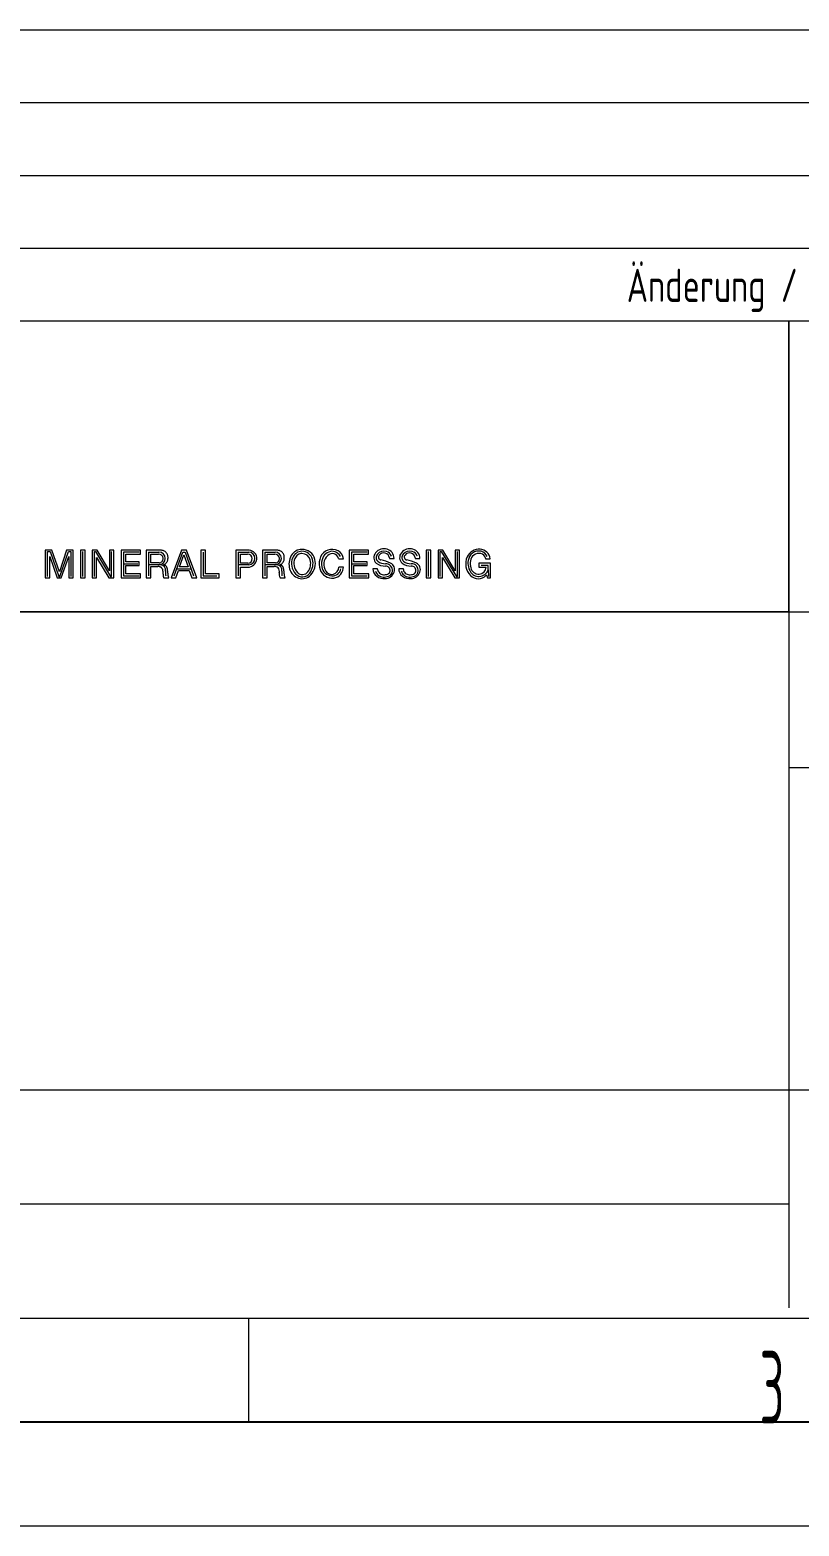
# Model space of a CAD drawing. Header units: millimetres. Extents: x 0 to 841, y 0 to 594.
# Drawn here: x 692.5 to 729.5, y 0 to 72 of the extents above; entities that cross this region are included whole.
import ezdxf

# ---------------------------------------------------------------- set-up
doc = ezdxf.new("R2010")
doc.units = ezdxf.units.MM
doc.layers.add('1', color=7, linetype='Continuous', true_color=0xffffff)
doc.layers.add('101', color=7, linetype='Continuous', true_color=0xffffff)
doc.styles.add('iso-1', font='isocp.shx')

msp = doc.modelspace()

# ---------------------------------------------------------------- linework, layer by layer
at = {"layer": '1', "color": 4, "linetype": 'Continuous', "lineweight": 18}
for p, q in [((656, 72), (831, 72)), ((656, 58), (831, 58)), ((656, 58), (729, 58)), ((729, 58), (729, 10.5)), ((729, 44), (729, 58)), ((656, 44), (831, 44)), ((729, 44), (656, 44)), ((729, 36.5), (804, 36.5)), ((656, 21), (831, 21)), ((656, 10), (831, 10)), ((841, 0), (0, 0))]:
    msp.add_line(p, q, dxfattribs=at)
at = {"layer": '1', "color": 1, "linetype": 'Continuous', "lineweight": 13}
for p, q in [((656, 68.5), (831, 68.5)), ((656, 65), (831, 65)), ((656, 61.5), (831, 61.5)), ((656, 15.5), (729, 15.5)), ((25, 10), (831, 10)), ((703, 10), (703, 5))]:
    msp.add_line(p, q, dxfattribs=at)
at = {"layer": '1', "color": 6, "linetype": 'Continuous', "lineweight": 18}
for p, q in [((693.2148624, 46.968828), (693.2148624, 45.625881)), ((693.5394074, 46.968828), (693.2148624, 46.968828)), ((693.3267744, 46.903828), (693.4569974, 46.903828)), ((693.3267744, 45.690881), (693.3267744, 46.903828)), ((693.4569974, 46.903828), (693.8744034, 45.690881)), ((693.8975264, 45.916853), (693.5394074, 46.968828)), ((694.2444544, 46.968828), (693.8975264, 45.916853)), ((693.9161464, 45.690881), (694.3271004, 46.903828)), ((694.5578084, 46.968828), (694.2444544, 46.968828)), ((694.3271004, 46.903828), (694.4514924, 46.903828)), ((694.4514924, 46.903828), (694.4514924, 45.690881)), ((694.5578084, 45.625881), (694.5578084, 46.968828)), ((695.1285614, 46.968828), (694.9047374, 46.968828)), ((694.9047374, 46.968828), (694.9047374, 45.625881)), ((695.0166494, 45.690881), (695.0166494, 46.903828)), ((695.1285614, 45.625881), (695.1285614, 46.968828)), ((695.4754894, 46.968828), (695.4754894, 45.625881)), ((695.7105044, 46.968828), (695.4754894, 46.968828)), ((695.5818064, 46.903828), (695.6305124, 46.903828)), ((695.5818064, 45.690881), (695.5818064, 46.903828)), ((695.6305124, 46.903828), (696.3569324, 45.690881)), ((696.3036394, 45.972809), (695.7105044, 46.968828)), ((696.3036394, 46.968828), (696.3036394, 45.972809)), ((696.5162724, 46.968828), (696.3036394, 46.968828)), ((696.4099564, 45.690881), (696.4099564, 46.903828)), ((696.5162724, 45.625881), (696.5162724, 46.968828)), ((696.8632014, 46.968828), (696.8632014, 45.625881)), ((697.7920724, 46.968828), (696.8632014, 46.968828)), ((696.9751134, 46.868107), (696.9751134, 45.726602)), ((697.7270724, 46.868107), (696.9751134, 46.868107)), ((697.7920724, 46.767386), (697.7920724, 46.968828)), ((698.0718524, 46.968828), (698.0718524, 45.625881)), ((698.6873694, 46.968828), (698.0718524, 46.968828)), ((698.1837644, 46.868107), (698.1837644, 45.726602)), ((698.1837644, 46.868107), (698.6860004, 46.868107)), ((698.7402824, 46.967328), (698.6873694, 46.968828)), ((699.7729194, 46.968828), (699.2693134, 45.625881)), ((699.4236854, 45.726602), (699.8335534, 46.868107)), ((700.0079344, 46.968828), (699.7729194, 46.968828)), ((699.8335534, 46.868107), (699.9411894, 46.868107)), ((699.9411894, 46.868107), (700.3566184, 45.726602)), ((700.5115394, 45.625881), (700.0079344, 46.968828)), ((700.7017904, 46.968828), (700.7017904, 45.625881)), ((700.9256144, 46.968828), (700.7017904, 46.968828)), ((700.8137024, 46.868107), (700.8137024, 45.726602)), ((700.9256144, 45.827323), (700.9256144, 46.968828)), ((702.3916644, 46.968828), (702.3916644, 45.625881)), ((702.9624174, 46.968828), (702.3916644, 46.968828)), ((702.5035764, 46.868107), (703.0058124, 46.868107)), ((702.5035764, 46.868107), (702.5035764, 45.726602)), ((703.0282444, 46.966053), (702.9624174, 46.968828)), ((703.6674634, 46.968828), (703.6674634, 45.625881)), ((704.2829814, 46.968828), (703.6674634, 46.968828)), ((703.7793764, 46.868107), (704.2816114, 46.868107)), ((703.7793764, 46.868107), (703.7793764, 45.726602)), ((704.3358934, 46.967328), (704.2829814, 46.968828)), ((707.8417894, 46.968828), (707.8417894, 45.625881)), ((708.7706604, 46.968828), (707.8417894, 46.968828)), ((707.9537024, 46.868107), (707.9537024, 45.726602)), ((708.7056604, 46.868107), (707.9537024, 46.868107)), ((708.7706604, 46.767386), (708.7706604, 46.968828)), ((711.5460844, 46.968828), (711.5460844, 45.625881)), ((711.7699094, 46.968828), (711.5460844, 46.968828)), ((711.6579964, 45.690881), (711.6579964, 46.903828)), ((711.7699094, 45.625881), (711.7699094, 46.968828)), ((712.1168364, 46.968828), (712.1168364, 45.625881)), ((712.3518514, 46.968828), (712.1168364, 46.968828)), ((712.2231534, 46.903828), (712.2718594, 46.903828)), ((712.2231534, 45.690881), (712.2231534, 46.903828)), ((712.2718594, 46.903828), (712.9982804, 45.690881)), ((712.9449864, 45.972809), (712.3518514, 46.968828)), ((712.9449864, 46.968828), (712.9449864, 45.972809)), ((713.1576204, 46.968828), (712.9449864, 46.968828)), ((713.0513034, 45.690881), (713.0513034, 46.903828)), ((713.1576204, 45.625881), (713.1576204, 46.968828)), ((693.4386864, 46.655474), (693.7968054, 45.625881)), ((693.4386864, 45.625881), (693.4386864, 46.655474)), ((693.9870564, 45.625881), (694.3451754, 46.655474)), ((694.3451754, 46.655474), (694.3451754, 45.625881)), ((695.6881234, 46.610709), (696.2812574, 45.625881)), ((695.6881234, 45.625881), (695.6881234, 46.610709)), ((696.9751134, 46.314142), (697.6711164, 46.314142)), ((697.0870254, 46.767386), (697.7920724, 46.767386)), ((697.0870254, 46.409267), (697.0870254, 46.767386)), ((697.7361164, 46.409267), (697.0870254, 46.409267)), ((697.0870254, 46.219017), (697.7361164, 46.219017)), ((697.0870254, 45.827323), (697.0870254, 46.219017)), ((697.7361164, 46.219017), (697.7361164, 46.409267)), ((698.7846554, 46.263781), (698.1837644, 46.263781)), ((698.2956774, 46.353311), (698.2956774, 46.778577)), ((698.2956774, 46.778577), (698.6649884, 46.778577)), ((698.6761794, 46.353311), (698.2956774, 46.353311)), ((698.2956774, 46.174252), (698.6314134, 46.174252)), ((698.2956774, 45.625881), (698.2956774, 46.174252)), ((698.7007664, 46.35424), (698.6761794, 46.353311)), ((698.9245004, 46.261095), (698.9111944, 46.263782)), ((699.6833894, 46.163061), (699.8848314, 46.733812)), ((700.0862724, 46.163061), (699.6833894, 46.163061)), ((699.8848314, 46.733812), (700.0862724, 46.163061)), ((703.0058124, 46.263781), (702.5035764, 46.263781)), ((702.6154894, 46.778577), (702.9512254, 46.778577)), ((702.6154894, 46.330928), (702.6154894, 46.778577)), ((702.9512254, 46.330928), (702.6154894, 46.330928)), ((702.6154894, 46.140678), (702.9624174, 46.140678)), ((702.6154894, 45.625881), (702.6154894, 46.140678)), ((702.9703964, 46.331634), (702.9512254, 46.330928)), ((704.3802664, 46.263781), (703.7793764, 46.263781)), ((703.8912884, 46.353311), (703.8912884, 46.778577)), ((703.8912884, 46.778577), (704.2605994, 46.778577)), ((704.2717904, 46.353311), (703.8912884, 46.353311)), ((703.8912884, 46.174252), (704.2270254, 46.174252)), ((703.8912884, 45.625881), (703.8912884, 46.174252)), ((704.2963774, 46.35424), (704.2717904, 46.353311)), ((704.5201124, 46.261095), (704.5068054, 46.263782)), ((707.3311804, 46.570488), (707.3381854, 46.543562)), ((707.3381854, 46.543562), (707.5620094, 46.543562)), ((707.5620094, 46.140678), (707.3493764, 46.140678)), ((707.5575104, 46.081107), (707.5620094, 46.140678)), ((707.9537024, 46.314142), (708.6497054, 46.314142)), ((708.0656144, 46.767386), (708.7706604, 46.767386)), ((708.0656144, 46.409267), (708.0656144, 46.767386)), ((708.7147054, 46.409267), (708.0656144, 46.409267)), ((708.0656144, 46.219017), (708.7147054, 46.219017)), ((708.0656144, 45.827323), (708.0656144, 46.219017)), ((708.7147054, 46.219017), (708.7147054, 46.409267)), ((709.7747044, 46.598153), (709.7778714, 46.565944)), ((709.7778714, 46.565944), (710.0016964, 46.565944)), ((709.8708914, 46.677944), (709.8720734, 46.677944)), ((711.0169304, 46.598153), (711.0200974, 46.565944)), ((711.0200974, 46.565944), (711.2439224, 46.565944)), ((711.1131174, 46.677944), (711.1142994, 46.677944)), ((712.3294704, 45.625881), (712.3294704, 46.610709)), ((712.3294704, 46.610709), (712.9226044, 45.625881)), ((714.0864924, 46.330928), (714.0864924, 46.151869)), ((714.6348624, 46.330928), (714.0864924, 46.330928)), ((714.0864924, 46.151869), (714.4334204, 46.151869)), ((714.5228624, 46.218928), (714.1984924, 46.218928)), ((714.3942954, 46.574181), (714.3998464, 46.543562)), ((714.3998464, 46.543562), (714.6236714, 46.543562)), ((714.5228624, 46.022527), (714.5228624, 46.218928)), ((714.6348624, 45.625881), (714.6348624, 46.330928)), ((693.2148624, 45.625881), (693.4386864, 45.625881)), ((693.7968054, 45.625881), (693.9870564, 45.625881)), ((693.8744034, 45.690881), (693.9161464, 45.690881)), ((694.3451754, 45.625881), (694.5578084, 45.625881)), ((694.9047374, 45.625881), (695.1285614, 45.625881)), ((695.4754894, 45.625881), (695.6881234, 45.625881)), ((696.2812574, 45.625881), (696.5162724, 45.625881)), ((696.3569324, 45.690881), (696.4099564, 45.690881)), ((696.8632014, 45.625881), (697.8032634, 45.625881)), ((696.9751134, 45.726602), (697.7270724, 45.726602)), ((697.8032634, 45.827323), (697.0870254, 45.827323)), ((697.8032634, 45.625881), (697.8032634, 45.827323)), ((698.0718524, 45.625881), (698.2956774, 45.625881)), ((698.9165214, 45.636681), (698.9223854, 45.625881)), ((698.9223854, 45.625881), (699.1685924, 45.625881)), ((699.2693134, 45.625881), (699.5043304, 45.625881)), ((699.5043304, 45.625881), (699.6274324, 45.984001)), ((699.5482534, 46.073531), (700.2303604, 46.073531)), ((699.6274324, 45.984001), (700.1422294, 45.984001)), ((700.1422294, 45.984001), (700.2653324, 45.625881)), ((700.2653324, 45.625881), (700.5115394, 45.625881)), ((700.7017904, 45.625881), (701.5858964, 45.625881)), ((700.8137024, 45.726602), (701.4738964, 45.726602)), ((701.5858964, 45.827323), (700.9256144, 45.827323)), ((701.5858964, 45.625881), (701.5858964, 45.827323)), ((702.3916644, 45.625881), (702.6154894, 45.625881)), ((703.6674634, 45.625881), (703.8912884, 45.625881)), ((704.5121324, 45.636681), (704.5179974, 45.625881)), ((704.5179974, 45.625881), (704.7642034, 45.625881)), ((707.8417894, 45.625881), (708.7818524, 45.625881)), ((707.9537024, 45.726602), (708.7056604, 45.726602)), ((708.7818524, 45.827323), (708.0656144, 45.827323)), ((708.7818524, 45.625881), (708.7818524, 45.827323)), ((709.2071194, 46.073531), (708.9832944, 46.073531)), ((709.2088434, 46.03529), (709.2071194, 46.073531)), ((710.4493454, 46.073531), (710.2255204, 46.073531)), ((710.4510684, 46.03529), (710.4493454, 46.073531)), ((711.5460844, 45.625881), (711.7699094, 45.625881)), ((712.1168364, 45.625881), (712.3294704, 45.625881)), ((712.9226044, 45.625881), (713.1576204, 45.625881)), ((712.9982804, 45.690881), (713.0513034, 45.690881)), ((714.4328934, 45.756517), (714.4558024, 45.782559)), ((714.4558024, 45.782559), (714.4893774, 45.625881)), ((714.4893774, 45.625881), (714.6348624, 45.625881)), ((714.5228624, 46.022527), (714.5504774, 45.696614))]:
    msp.add_line(p, q, dxfattribs=at)
at = {"layer": '1', "color": 4, "linetype": 'Continuous', "lineweight": 25}
msp.add_line((836, 5), (20, 5), dxfattribs=at)
at = {"layer": '1', "color": 6, "linetype": 'Continuous', "lineweight": 18}
for centre, radius, start, end in [((698.6860004, 46.565944), 0.302163, 270, 90), ((698.6999254, 46.265163), 0.703326, 82.534678, 86.710275), ((698.7147154, 46.378037), 0.589488, 77.553632, 82.534639), ((698.7272884, 46.435), 0.531154, 72.022888, 77.55366), ((698.7682134, 46.561127), 0.398553, 64.656433, 72.022831), ((698.7863404, 46.599398), 0.356206, 56.408689, 64.65637), ((698.8110774, 46.636642), 0.311495, 46.98213, 56.408713), ((698.8261854, 46.652834), 0.28935, 36.830943, 46.982128), ((698.8238054, 46.651051), 0.292324, 26.782326, 36.830891), ((703.0058124, 46.565944), 0.302163, 270, 90), ((702.9951844, 46.568127), 0.399296, 355.361113, 85.250993), ((704.2816114, 46.565944), 0.302163, 270, 90), ((704.2955364, 46.265163), 0.703327, 82.534681, 86.710269), ((704.3103274, 46.378037), 0.589488, 77.553625, 82.534631), ((704.3228994, 46.435), 0.531154, 72.02285, 77.553651), ((704.3638254, 46.561127), 0.398554, 64.656306, 72.022821), ((704.3819524, 46.599398), 0.356206, 56.408719, 64.656359), ((704.4066884, 46.636642), 0.311495, 46.98224, 56.408701), ((704.4217964, 46.652834), 0.28935, 36.830934, 46.982247), ((704.4194164, 46.651051), 0.292324, 26.782319, 36.830882), ((705.5679364, 46.409934), 0.59247, 90.022596, 150.566604), ((705.5892004, 46.415499), 0.504344, 125.221075, 157.611363), ((705.5675334, 46.446189), 0.466777, 89.703493, 125.221075), ((705.5675354, 46.446189), 0.354779, 89.606455, 125.220162), ((705.5709444, 46.365197), 0.637217, 14.224677, 90.291435), ((705.5728944, 46.392927), 0.520041, 14.23101, 90.324467), ((705.5728944, 46.392928), 0.408043, 14.231293, 90.410317), ((707.0090414, 46.414851), 0.587892, 109.655152, 157.36512), ((707.0090414, 46.414852), 0.475892, 117.545944, 157.365127), ((707.0271284, 46.479552), 0.429358, 39.622044, 123.690569), ((707.0191194, 46.386635), 0.617854, 62.62372, 109.655096), ((707.0817944, 46.50767), 0.481555, 4.274441, 62.623689), ((709.4010694, 46.597843), 0.375972, 140.530404, 182.894662), ((709.5221284, 46.498157), 0.532792, 74.08781, 140.530392), ((709.5221294, 46.498158), 0.420792, 74.088715, 140.531203), ((709.5036244, 46.542933), 0.287642, 75.38876, 139.333648), ((709.5083454, 46.561043), 0.268927, 7.931633, 75.388839), ((709.5422284, 46.568665), 0.347475, 18.330242, 74.088715), ((709.5422294, 46.568665), 0.459475, 359.660699, 74.087797), ((710.6432954, 46.597843), 0.375972, 140.530404, 182.894662), ((710.7643544, 46.498157), 0.532792, 74.08781, 140.530392), ((710.7643554, 46.498158), 0.420792, 74.088715, 140.531203), ((710.7458504, 46.542933), 0.287642, 75.38876, 139.333648), ((710.7505714, 46.561043), 0.268927, 7.931633, 75.388839), ((710.7844544, 46.568665), 0.347475, 18.330242, 74.088715), ((710.7844554, 46.568665), 0.459475, 359.660699, 74.087797), ((714.0951944, 46.380611), 0.631512, 85.921193, 155.440615), ((714.1046334, 46.388685), 0.543085, 127.494326, 171.567656), ((714.0783144, 46.422992), 0.499845, 76.220444, 127.494326), ((714.0783134, 46.422992), 0.387845, 76.220032, 127.496708), ((714.1028594, 46.488093), 0.523758, 6.079341, 85.921116), ((714.0982324, 46.504212), 0.416219, 21.323435, 76.220444), ((698.6357304, 45.703132), 0.47114, 85.210114, 90.524896), ((698.6667644, 46.555665), 0.22292, 4.90047, 90.456712), ((698.6456824, 45.821905), 0.351951, 78.099445, 85.21012), ((698.6860004, 46.557314), 0.203614, 274.158165, 4.900396), ((698.6657744, 45.917244), 0.254517, 71.210677, 78.099404), ((698.6822114, 45.965556), 0.203486, 62.600656, 71.210808), ((698.6974374, 45.994931), 0.170399, 52.310496, 62.600628), ((698.7353274, 45.997456), 0.270854, 352.068829, 79.506839), ((698.7037274, 46.003073), 0.160111, 41.362619, 52.310336), ((698.6918064, 45.992577), 0.175994, 31.40664, 41.36264), ((698.6559874, 45.970708), 0.217961, 23.359963, 31.406489), ((698.8212274, 46.531664), 0.282587, 288.564292, 298.953015), ((698.8759154, 46.071168), 0.196041, 64.418997, 75.650637), ((698.8059504, 46.55928), 0.314147, 298.952893, 308.302861), ((698.8661254, 46.050718), 0.218714, 54.345582, 64.419135), ((698.8692544, 46.05508), 0.213346, 46.453248, 54.345503), ((698.8138124, 46.549325), 0.301462, 308.302925, 318.043744), ((698.8437924, 46.028292), 0.250303, 39.723329, 46.453235), ((698.8619294, 46.043364), 0.226722, 32.295927, 39.723413), ((698.8087524, 46.553874), 0.308266, 318.04373, 327.570575), ((698.8263284, 46.02086), 0.26884, 26.029788, 32.295887), ((698.8191694, 46.017364), 0.276806, 19.945683, 26.029786), ((698.8049184, 46.55631), 0.312808, 327.570525, 336.956617), ((698.7558354, 45.99438), 0.344182, 15.050991, 19.945628), ((698.7936404, 46.635825), 0.326113, 17.778827, 26.7823), ((698.7664854, 45.997244), 0.333153, 9.996047, 15.050968), ((698.7574904, 46.576485), 0.364349, 336.956592, 345.019576), ((698.7361264, 46.617383), 0.386512, 10.177846, 17.778807), ((698.7266504, 46.584737), 0.396273, 345.01957, 352.428526), ((698.6756524, 46.606526), 0.447953, 3.623645, 10.177876), ((698.6273784, 46.597932), 0.496419, 352.428561, 358.345746), ((698.5673324, 46.599666), 0.556489, 358.34575, 3.623632), ((702.9528574, 46.553731), 0.224852, 2.463748, 90.415858), ((702.9646494, 46.570604), 0.429932, 269.702554, 355.361161), ((702.9549854, 46.553823), 0.222723, 273.96656, 2.463728), ((704.2308814, 45.753275), 0.420995, 76.056312, 90.524839), ((704.2623754, 46.555665), 0.22292, 4.900469, 90.456692), ((704.2816114, 46.557314), 0.203614, 274.158187, 4.900394), ((704.2911024, 45.995822), 0.171084, 41.362815, 76.056457), ((704.3309394, 45.997456), 0.270854, 352.068829, 79.506839), ((704.2220694, 45.93504), 0.263062, 348.407303, 41.362787), ((704.4168384, 46.531664), 0.282587, 288.564307, 298.953029), ((704.4715264, 46.071168), 0.196041, 64.41909, 75.650615), ((704.4015614, 46.55928), 0.314146, 298.952985, 308.302872), ((704.4617364, 46.050718), 0.218714, 54.345565, 64.419117), ((704.4648654, 46.05508), 0.213346, 46.453233, 54.345683), ((704.4094234, 46.549325), 0.301462, 308.302937, 318.043753), ((704.4394034, 46.028292), 0.250304, 39.723476, 46.453222), ((704.4575414, 46.043364), 0.226722, 32.295916, 39.723401), ((704.4043634, 46.553874), 0.308266, 318.043739, 327.570582), ((704.4219394, 46.02086), 0.26884, 26.029865, 32.295879), ((704.4147804, 46.017364), 0.276807, 19.945502, 26.029861), ((704.4005304, 46.55631), 0.312808, 327.570533, 336.956622), ((704.3514474, 45.99438), 0.344182, 15.050987, 19.945624), ((704.3892524, 46.635825), 0.326113, 17.778823, 26.782294), ((704.3620974, 45.997244), 0.333153, 9.996045, 15.050965), ((704.3531014, 46.576485), 0.364349, 336.956597, 345.019579), ((704.3317374, 46.617383), 0.386512, 10.177844, 17.778803), ((704.3222624, 46.584737), 0.396273, 345.019573, 352.428527), ((704.2712634, 46.606526), 0.447953, 3.623645, 10.177874), ((704.2229894, 46.597932), 0.496418, 352.428548, 358.345746), ((704.1629444, 46.599666), 0.556489, 358.345753, 3.623631), ((705.7815784, 46.28939), 0.837773, 150.566579, 195.604998), ((705.8102464, 46.324441), 0.743412, 157.611363, 222.727993), ((705.8102464, 46.324441), 0.631414, 157.611323, 222.727734), ((705.5892004, 46.4155), 0.392346, 125.220168, 157.611363), ((705.3101814, 46.326299), 0.679073, 323.792839, 14.231262), ((705.3101814, 46.326299), 0.791071, 323.792796, 14.23101), ((705.4090044, 46.324145), 0.80428, 316.557223, 14.224656), ((707.2883454, 46.298389), 0.890504, 157.365114, 189.91342), ((707.0412854, 46.255211), 0.639701, 189.913436, 266.115359), ((707.2883454, 46.29839), 0.778504, 157.365127, 189.913531), ((707.0412864, 46.255211), 0.527701, 189.913531, 266.115107), ((707.2157414, 46.272512), 0.59743, 132.33349, 212.72253), ((707.0271284, 46.479552), 0.317358, 16.65011, 132.333462), ((707.0336854, 46.143274), 0.527506, 266.115381, 353.232079), ((706.9681414, 46.180988), 0.383361, 287.839104, 353.964159), ((707.0817944, 46.50767), 0.369555, 23.590063, 41.669431), ((709.3453454, 46.595025), 0.320177, 182.89473, 231.830122), ((709.4010694, 46.597842), 0.263972, 140.531203, 182.893469), ((709.3453454, 46.595025), 0.208177, 182.893469, 231.830139), ((709.5632864, 46.87228), 0.672836, 231.830149, 272.212117), ((709.5632864, 46.87228), 0.560836, 231.830139, 272.212083), ((709.3961814, 46.635239), 0.145994, 139.333621, 258.46198), ((708.9640774, 44.518557), 2.014342, 64.397313, 78.462043), ((709.5975194, 45.986044), 0.326061, 353.942292, 92.212083), ((709.5975194, 45.986044), 0.214061, 353.939414, 92.212256), ((709.6888274, 46.031044), 0.337179, 338.492162, 64.397282), ((709.5083454, 46.561043), 0.380927, 17.871682, 27.554038), ((709.6888264, 46.031044), 0.225179, 16.987802, 35.484452), ((710.5875714, 46.595025), 0.320177, 182.89473, 231.830122), ((710.6432954, 46.597842), 0.263972, 140.531203, 182.893469), ((710.5875704, 46.595025), 0.208177, 182.893469, 231.830139), ((710.8055124, 46.87228), 0.672836, 231.830149, 272.212117), ((710.8055124, 46.87228), 0.560836, 231.830139, 272.212083), ((710.6384074, 46.635239), 0.145994, 139.333621, 258.46198), ((710.2063034, 44.518557), 2.014342, 64.397313, 78.462043), ((710.8397454, 45.986044), 0.326061, 353.942292, 92.212083), ((710.8397454, 45.986044), 0.214061, 353.939414, 92.212256), ((710.9310534, 46.031044), 0.337179, 338.492162, 64.397282), ((710.7505714, 46.561043), 0.380927, 17.871682, 27.554038), ((710.9310524, 46.031044), 0.225179, 16.987802, 35.484452), ((714.2556284, 46.307296), 0.807904, 155.440603, 224.162523), ((714.3871174, 46.335516), 0.830386, 170.796833, 192.112815), ((714.2556284, 46.307296), 0.695904, 192.112815, 224.162419), ((714.5603784, 46.321121), 0.89181, 171.567212, 193.706807), ((714.1046344, 46.388686), 0.431085, 127.496718, 171.567224), ((714.0751674, 46.202779), 0.392375, 193.706869, 272.923321), ((714.0769834, 46.167217), 0.356767, 272.92332, 357.534405), ((714.0982324, 46.504212), 0.304219, 13.297259, 76.220039), ((698.6121994, 45.951795), 0.26566, 16.766107, 23.360144), ((698.4988724, 45.917653), 0.384017, 12.201807, 16.766014), ((698.4023464, 45.89678), 0.482774, 8.573501, 12.201719), ((698.2207244, 45.869398), 0.666448, 5.944787, 8.573528), ((698.0850614, 45.855272), 0.802845, 3.763086, 5.944756), ((697.6981514, 45.829823), 1.19059, 2.29187, 3.763132), ((697.8324044, 45.835197), 1.05623, 0.633753, 2.291873), ((694.0726274, 45.793607), 4.816237, 0.270082, 0.633748), ((704.3028814, 45.841832), 5.414131, 180.270087, 180.593602), ((699.5643994, 45.792739), 0.675394, 180.59362, 183.186564), ((699.4379954, 45.785701), 0.548795, 183.186542, 186.378795), ((699.2227684, 45.76164), 0.332226, 186.378784, 191.649595), ((699.1921994, 45.755338), 0.301015, 191.649603, 197.471752), ((699.0876534, 45.722431), 0.191412, 197.471858, 206.616274), ((699.6866424, 45.864923), 0.689648, 172.068829, 191.57016), ((698.6432174, 45.975517), 0.458321, 6.320497, 9.996028), ((698.7142634, 45.983386), 0.38684, 1.968777, 6.320545), ((698.0001364, 45.95884), 1.101388, 0.43951, 1.968682), ((701.8211364, 45.988151), 2.719723, 180.439506, 181.058571), ((700.3187194, 45.96039), 1.21705, 181.058541, 182.441917), ((700.5177374, 45.968877), 1.416249, 182.441915, 183.630731), ((700.2756514, 45.953516), 1.173676, 183.630742, 185.065275), ((700.1785154, 45.944906), 1.076158, 185.06525, 186.629779), ((700.0634754, 45.931535), 0.960343, 186.629771, 188.382989), ((700.0249774, 45.925862), 0.921431, 188.382965, 190.210347), ((699.6866424, 45.864923), 0.577651, 190.210297, 193.124839), ((699.6881414, 45.865273), 0.579191, 193.124832, 196.032986), ((699.4473584, 45.796079), 0.328663, 196.032942, 201.155597), ((699.3985784, 45.777202), 0.276357, 201.15553, 207.253353), ((699.2993984, 45.726113), 0.164793, 207.253328, 217.46179), ((704.8503454, 45.806158), 0.378298, 168.407383, 206.616207), ((705.2822534, 45.864923), 0.689648, 172.068829, 191.57016), ((704.2388284, 45.975517), 0.458321, 6.320496, 9.996026), ((704.3098744, 45.983386), 0.386841, 1.968777, 6.320544), ((703.5957484, 45.95884), 1.101388, 0.43951, 1.968682), ((707.4167474, 45.988151), 2.719723, 180.439506, 181.058571), ((705.9143314, 45.96039), 1.217049, 181.058541, 182.441917), ((706.1133484, 45.968877), 1.416249, 182.441915, 183.630731), ((705.8712634, 45.953516), 1.173676, 183.630742, 185.065276), ((705.7741264, 45.944906), 1.076158, 185.06525, 186.62978), ((705.6590864, 45.931535), 0.960343, 186.629772, 188.382989), ((705.6205894, 45.925862), 0.921431, 188.382966, 190.210348), ((705.2822534, 45.864923), 0.577651, 190.210299, 193.124841), ((705.2837524, 45.865273), 0.579191, 193.124833, 196.032964), ((705.0429694, 45.796079), 0.328663, 196.032946, 201.155602), ((704.9941894, 45.777202), 0.276357, 201.155536, 207.253361), ((704.8950094, 45.726113), 0.164793, 207.25334, 217.461616), ((705.6005774, 46.238837), 0.649846, 195.605026, 252.901568), ((705.5902684, 46.121252), 0.44395, 222.727993, 323.792796), ((705.5902684, 46.121253), 0.331952, 222.727737, 323.792873), ((705.5776784, 46.164398), 0.571965, 252.901528, 316.557217), ((706.9861604, 46.124995), 0.32454, 212.722562, 287.839031), ((707.0336854, 46.143274), 0.415506, 266.115107, 350.337134), ((709.4283084, 46.071779), 0.445017, 179.774416, 233.762492), ((709.4638254, 46.057092), 0.367918, 195.054381, 229.895483), ((709.5322854, 46.21365), 0.62091, 233.762529, 273.875874), ((709.4638254, 46.057092), 0.255918, 184.887777, 229.895748), ((709.5127434, 46.115175), 0.443857, 229.895483, 265.332773), ((709.5127434, 46.115175), 0.331857, 229.895761, 265.332261), ((709.5245164, 46.25939), 0.588551, 265.332773, 291.195522), ((709.5245184, 46.25939), 0.476551, 265.332373, 291.195168), ((709.5407014, 46.089414), 0.49639, 273.875906, 338.492118), ((709.6319314, 45.982391), 0.179455, 291.19529, 353.939496), ((709.6319324, 45.982392), 0.291455, 291.195522, 353.942292), ((710.6705344, 46.071779), 0.445017, 179.774416, 233.762492), ((710.7060514, 46.057092), 0.367918, 195.054381, 229.895483), ((710.7745104, 46.21365), 0.62091, 233.762529, 273.875874), ((710.7060514, 46.057092), 0.255918, 184.887777, 229.895748), ((710.7549694, 46.115175), 0.443857, 229.895483, 265.332773), ((710.7549694, 46.115175), 0.331857, 229.895761, 265.332261), ((710.7667424, 46.25939), 0.588551, 265.332773, 291.195522), ((710.7667444, 46.25939), 0.476551, 265.332373, 291.195168), ((710.7829274, 46.089414), 0.49639, 273.875906, 338.492118), ((710.8741574, 45.982391), 0.179455, 291.19529, 353.939496), ((710.8741584, 45.982392), 0.291455, 291.195522, 353.942292), ((714.0487944, 46.106422), 0.519579, 224.162574, 317.667341), ((714.0487934, 46.106422), 0.407579, 224.162419, 238.726625), ((714.0751674, 46.202778), 0.504375, 241.849717, 272.923658), ((714.0769834, 46.167217), 0.468767, 272.923658, 342.021538)]:
    msp.add_arc(centre, radius, start, end, dxfattribs=at)
at = {"layer": '101', "color": 4, "linetype": 'Continuous', "lineweight": 18}
for p, q in [((656, 72), (831, 72)), ((656, 58), (831, 58)), ((656, 58), (729, 58)), ((729, 58), (729, 10.5)), ((729, 44), (729, 58)), ((656, 44), (831, 44)), ((729, 44), (656, 44)), ((729, 36.5), (804, 36.5)), ((656, 21), (831, 21)), ((656, 10), (831, 10)), ((841, 0), (0, 0))]:
    msp.add_line(p, q, dxfattribs=at)
at = {"layer": '101', "color": 1, "linetype": 'Continuous', "lineweight": 13}
for p, q in [((656, 68.5), (831, 68.5)), ((656, 65), (831, 65)), ((656, 61.5), (831, 61.5)), ((656, 15.5), (729, 15.5)), ((25, 10), (831, 10)), ((703, 10), (703, 5))]:
    msp.add_line(p, q, dxfattribs=at)
at = {"layer": '101', "color": 6, "linetype": 'Continuous', "lineweight": 18}
for p, q in [((693.2148624, 46.968828), (693.2148624, 45.625881)), ((693.5394074, 46.968828), (693.2148624, 46.968828)), ((693.3267744, 46.903828), (693.4569974, 46.903828)), ((693.3267744, 45.690881), (693.3267744, 46.903828)), ((693.4569974, 46.903828), (693.8744034, 45.690881)), ((693.8975264, 45.916853), (693.5394074, 46.968828)), ((694.2444544, 46.968828), (693.8975264, 45.916853)), ((693.9161464, 45.690881), (694.3271004, 46.903828)), ((694.5578084, 46.968828), (694.2444544, 46.968828)), ((694.3271004, 46.903828), (694.4514924, 46.903828)), ((694.4514924, 46.903828), (694.4514924, 45.690881)), ((694.5578084, 45.625881), (694.5578084, 46.968828)), ((695.1285614, 46.968828), (694.9047374, 46.968828)), ((694.9047374, 46.968828), (694.9047374, 45.625881)), ((695.0166494, 45.690881), (695.0166494, 46.903828)), ((695.1285614, 45.625881), (695.1285614, 46.968828)), ((695.4754894, 46.968828), (695.4754894, 45.625881)), ((695.7105044, 46.968828), (695.4754894, 46.968828)), ((695.5818064, 46.903828), (695.6305124, 46.903828)), ((695.5818064, 45.690881), (695.5818064, 46.903828)), ((695.6305124, 46.903828), (696.3569324, 45.690881)), ((696.3036394, 45.972809), (695.7105044, 46.968828)), ((696.3036394, 46.968828), (696.3036394, 45.972809)), ((696.5162724, 46.968828), (696.3036394, 46.968828)), ((696.4099564, 45.690881), (696.4099564, 46.903828)), ((696.5162724, 45.625881), (696.5162724, 46.968828)), ((696.8632014, 46.968828), (696.8632014, 45.625881)), ((697.7920724, 46.968828), (696.8632014, 46.968828)), ((696.9751134, 46.868107), (696.9751134, 45.726602)), ((697.7270724, 46.868107), (696.9751134, 46.868107)), ((697.7920724, 46.767386), (697.7920724, 46.968828)), ((698.0718524, 46.968828), (698.0718524, 45.625881)), ((698.6873694, 46.968828), (698.0718524, 46.968828)), ((698.1837644, 46.868107), (698.1837644, 45.726602)), ((698.1837644, 46.868107), (698.6860004, 46.868107)), ((698.7402824, 46.967328), (698.6873694, 46.968828)), ((699.7729194, 46.968828), (699.2693134, 45.625881)), ((699.4236854, 45.726602), (699.8335534, 46.868107)), ((700.0079344, 46.968828), (699.7729194, 46.968828)), ((699.8335534, 46.868107), (699.9411894, 46.868107)), ((699.9411894, 46.868107), (700.3566184, 45.726602)), ((700.5115394, 45.625881), (700.0079344, 46.968828)), ((700.7017904, 46.968828), (700.7017904, 45.625881)), ((700.9256144, 46.968828), (700.7017904, 46.968828)), ((700.8137024, 46.868107), (700.8137024, 45.726602)), ((700.9256144, 45.827323), (700.9256144, 46.968828)), ((702.3916644, 46.968828), (702.3916644, 45.625881)), ((702.9624174, 46.968828), (702.3916644, 46.968828)), ((702.5035764, 46.868107), (703.0058124, 46.868107)), ((702.5035764, 46.868107), (702.5035764, 45.726602)), ((703.0282444, 46.966053), (702.9624174, 46.968828)), ((703.6674634, 46.968828), (703.6674634, 45.625881)), ((704.2829814, 46.968828), (703.6674634, 46.968828)), ((703.7793764, 46.868107), (704.2816114, 46.868107)), ((703.7793764, 46.868107), (703.7793764, 45.726602)), ((704.3358934, 46.967328), (704.2829814, 46.968828)), ((707.8417894, 46.968828), (707.8417894, 45.625881)), ((708.7706604, 46.968828), (707.8417894, 46.968828)), ((707.9537024, 46.868107), (707.9537024, 45.726602)), ((708.7056604, 46.868107), (707.9537024, 46.868107)), ((708.7706604, 46.767386), (708.7706604, 46.968828)), ((711.5460844, 46.968828), (711.5460844, 45.625881)), ((711.7699094, 46.968828), (711.5460844, 46.968828)), ((711.6579964, 45.690881), (711.6579964, 46.903828)), ((711.7699094, 45.625881), (711.7699094, 46.968828)), ((712.1168364, 46.968828), (712.1168364, 45.625881)), ((712.3518514, 46.968828), (712.1168364, 46.968828)), ((712.2231534, 46.903828), (712.2718594, 46.903828)), ((712.2231534, 45.690881), (712.2231534, 46.903828)), ((712.2718594, 46.903828), (712.9982804, 45.690881)), ((712.9449864, 45.972809), (712.3518514, 46.968828)), ((712.9449864, 46.968828), (712.9449864, 45.972809)), ((713.1576204, 46.968828), (712.9449864, 46.968828)), ((713.0513034, 45.690881), (713.0513034, 46.903828)), ((713.1576204, 45.625881), (713.1576204, 46.968828)), ((693.4386864, 46.655474), (693.7968054, 45.625881)), ((693.4386864, 45.625881), (693.4386864, 46.655474)), ((693.9870564, 45.625881), (694.3451754, 46.655474)), ((694.3451754, 46.655474), (694.3451754, 45.625881)), ((695.6881234, 46.610709), (696.2812574, 45.625881)), ((695.6881234, 45.625881), (695.6881234, 46.610709)), ((696.9751134, 46.314142), (697.6711164, 46.314142)), ((697.0870254, 46.767386), (697.7920724, 46.767386)), ((697.0870254, 46.409267), (697.0870254, 46.767386)), ((697.7361164, 46.409267), (697.0870254, 46.409267)), ((697.0870254, 46.219017), (697.7361164, 46.219017)), ((697.0870254, 45.827323), (697.0870254, 46.219017)), ((697.7361164, 46.219017), (697.7361164, 46.409267)), ((698.7846554, 46.263781), (698.1837644, 46.263781)), ((698.2956774, 46.353311), (698.2956774, 46.778577)), ((698.2956774, 46.778577), (698.6649884, 46.778577)), ((698.6761794, 46.353311), (698.2956774, 46.353311)), ((698.2956774, 46.174252), (698.6314134, 46.174252)), ((698.2956774, 45.625881), (698.2956774, 46.174252)), ((698.7007664, 46.35424), (698.6761794, 46.353311)), ((698.9245004, 46.261095), (698.9111944, 46.263782)), ((699.6833894, 46.163061), (699.8848314, 46.733812)), ((700.0862724, 46.163061), (699.6833894, 46.163061)), ((699.8848314, 46.733812), (700.0862724, 46.163061)), ((703.0058124, 46.263781), (702.5035764, 46.263781)), ((702.6154894, 46.778577), (702.9512254, 46.778577)), ((702.6154894, 46.330928), (702.6154894, 46.778577)), ((702.9512254, 46.330928), (702.6154894, 46.330928)), ((702.6154894, 46.140678), (702.9624174, 46.140678)), ((702.6154894, 45.625881), (702.6154894, 46.140678)), ((702.9703964, 46.331634), (702.9512254, 46.330928)), ((704.3802664, 46.263781), (703.7793764, 46.263781)), ((703.8912884, 46.353311), (703.8912884, 46.778577)), ((703.8912884, 46.778577), (704.2605994, 46.778577)), ((704.2717904, 46.353311), (703.8912884, 46.353311)), ((703.8912884, 46.174252), (704.2270254, 46.174252)), ((703.8912884, 45.625881), (703.8912884, 46.174252)), ((704.2963774, 46.35424), (704.2717904, 46.353311)), ((704.5201124, 46.261095), (704.5068054, 46.263782)), ((707.3311804, 46.570488), (707.3381854, 46.543562)), ((707.3381854, 46.543562), (707.5620094, 46.543562)), ((707.5620094, 46.140678), (707.3493764, 46.140678)), ((707.5575104, 46.081107), (707.5620094, 46.140678)), ((707.9537024, 46.314142), (708.6497054, 46.314142)), ((708.0656144, 46.767386), (708.7706604, 46.767386)), ((708.0656144, 46.409267), (708.0656144, 46.767386)), ((708.7147054, 46.409267), (708.0656144, 46.409267)), ((708.0656144, 46.219017), (708.7147054, 46.219017)), ((708.0656144, 45.827323), (708.0656144, 46.219017)), ((708.7147054, 46.219017), (708.7147054, 46.409267)), ((709.7747044, 46.598153), (709.7778714, 46.565944)), ((709.7778714, 46.565944), (710.0016964, 46.565944)), ((709.8708914, 46.677944), (709.8720734, 46.677944)), ((711.0169304, 46.598153), (711.0200974, 46.565944)), ((711.0200974, 46.565944), (711.2439224, 46.565944)), ((711.1131174, 46.677944), (711.1142994, 46.677944)), ((712.3294704, 45.625881), (712.3294704, 46.610709)), ((712.3294704, 46.610709), (712.9226044, 45.625881)), ((714.0864924, 46.330928), (714.0864924, 46.151869)), ((714.6348624, 46.330928), (714.0864924, 46.330928)), ((714.0864924, 46.151869), (714.4334204, 46.151869)), ((714.5228624, 46.218928), (714.1984924, 46.218928)), ((714.3942954, 46.574181), (714.3998464, 46.543562)), ((714.3998464, 46.543562), (714.6236714, 46.543562)), ((714.5228624, 46.022527), (714.5228624, 46.218928)), ((714.6348624, 45.625881), (714.6348624, 46.330928)), ((693.2148624, 45.625881), (693.4386864, 45.625881)), ((693.7968054, 45.625881), (693.9870564, 45.625881)), ((693.8744034, 45.690881), (693.9161464, 45.690881)), ((694.3451754, 45.625881), (694.5578084, 45.625881)), ((694.9047374, 45.625881), (695.1285614, 45.625881)), ((695.4754894, 45.625881), (695.6881234, 45.625881)), ((696.2812574, 45.625881), (696.5162724, 45.625881)), ((696.3569324, 45.690881), (696.4099564, 45.690881)), ((696.8632014, 45.625881), (697.8032634, 45.625881)), ((696.9751134, 45.726602), (697.7270724, 45.726602)), ((697.8032634, 45.827323), (697.0870254, 45.827323)), ((697.8032634, 45.625881), (697.8032634, 45.827323)), ((698.0718524, 45.625881), (698.2956774, 45.625881)), ((698.9165214, 45.636681), (698.9223854, 45.625881)), ((698.9223854, 45.625881), (699.1685924, 45.625881)), ((699.2693134, 45.625881), (699.5043304, 45.625881)), ((699.5043304, 45.625881), (699.6274324, 45.984001)), ((699.5482534, 46.073531), (700.2303604, 46.073531)), ((699.6274324, 45.984001), (700.1422294, 45.984001)), ((700.1422294, 45.984001), (700.2653324, 45.625881)), ((700.2653324, 45.625881), (700.5115394, 45.625881)), ((700.7017904, 45.625881), (701.5858964, 45.625881)), ((700.8137024, 45.726602), (701.4738964, 45.726602)), ((701.5858964, 45.827323), (700.9256144, 45.827323)), ((701.5858964, 45.625881), (701.5858964, 45.827323)), ((702.3916644, 45.625881), (702.6154894, 45.625881)), ((703.6674634, 45.625881), (703.8912884, 45.625881)), ((704.5121324, 45.636681), (704.5179974, 45.625881)), ((704.5179974, 45.625881), (704.7642034, 45.625881)), ((707.8417894, 45.625881), (708.7818524, 45.625881)), ((707.9537024, 45.726602), (708.7056604, 45.726602)), ((708.7818524, 45.827323), (708.0656144, 45.827323)), ((708.7818524, 45.625881), (708.7818524, 45.827323)), ((709.2071194, 46.073531), (708.9832944, 46.073531)), ((709.2088434, 46.03529), (709.2071194, 46.073531)), ((710.4493454, 46.073531), (710.2255204, 46.073531)), ((710.4510684, 46.03529), (710.4493454, 46.073531)), ((711.5460844, 45.625881), (711.7699094, 45.625881)), ((712.1168364, 45.625881), (712.3294704, 45.625881)), ((712.9226044, 45.625881), (713.1576204, 45.625881)), ((712.9982804, 45.690881), (713.0513034, 45.690881)), ((714.4328934, 45.756517), (714.4558024, 45.782559)), ((714.4558024, 45.782559), (714.4893774, 45.625881)), ((714.4893774, 45.625881), (714.6348624, 45.625881)), ((714.5228624, 46.022527), (714.5504774, 45.696614))]:
    msp.add_line(p, q, dxfattribs=at)
at = {"layer": '101', "color": 4, "linetype": 'Continuous', "lineweight": 25}
msp.add_line((836, 5), (20, 5), dxfattribs=at)
at = {"layer": '101', "color": 6, "linetype": 'Continuous', "lineweight": 18}
for centre, radius, start, end in [((698.6860004, 46.565944), 0.302163, 270, 90), ((698.6999254, 46.265163), 0.703326, 82.534678, 86.710275), ((698.7147154, 46.378037), 0.589488, 77.553632, 82.534639), ((698.7272884, 46.435), 0.531154, 72.022888, 77.55366), ((698.7682134, 46.561127), 0.398553, 64.656433, 72.022831), ((698.7863404, 46.599398), 0.356206, 56.408689, 64.65637), ((698.8110774, 46.636642), 0.311495, 46.98213, 56.408713), ((698.8261854, 46.652834), 0.28935, 36.830943, 46.982128), ((698.8238054, 46.651051), 0.292324, 26.782326, 36.830891), ((703.0058124, 46.565944), 0.302163, 270, 90), ((702.9951844, 46.568127), 0.399296, 355.361113, 85.250993), ((704.2816114, 46.565944), 0.302163, 270, 90), ((704.2955364, 46.265163), 0.703327, 82.534681, 86.710269), ((704.3103274, 46.378037), 0.589488, 77.553625, 82.534631), ((704.3228994, 46.435), 0.531154, 72.02285, 77.553651), ((704.3638254, 46.561127), 0.398554, 64.656306, 72.022821), ((704.3819524, 46.599398), 0.356206, 56.408719, 64.656359), ((704.4066884, 46.636642), 0.311495, 46.98224, 56.408701), ((704.4217964, 46.652834), 0.28935, 36.830934, 46.982247), ((704.4194164, 46.651051), 0.292324, 26.782319, 36.830882), ((705.5679364, 46.409934), 0.59247, 90.022596, 150.566604), ((705.5892004, 46.415499), 0.504344, 125.221075, 157.611363), ((705.5675334, 46.446189), 0.466777, 89.703493, 125.221075), ((705.5675354, 46.446189), 0.354779, 89.606455, 125.220162), ((705.5709444, 46.365197), 0.637217, 14.224677, 90.291435), ((705.5728944, 46.392927), 0.520041, 14.23101, 90.324467), ((705.5728944, 46.392928), 0.408043, 14.231293, 90.410317), ((707.0090414, 46.414851), 0.587892, 109.655152, 157.36512), ((707.0090414, 46.414852), 0.475892, 117.545944, 157.365127), ((707.0271284, 46.479552), 0.429358, 39.622044, 123.690569), ((707.0191194, 46.386635), 0.617854, 62.62372, 109.655096), ((707.0817944, 46.50767), 0.481555, 4.274441, 62.623689), ((709.4010694, 46.597843), 0.375972, 140.530404, 182.894662), ((709.5221284, 46.498157), 0.532792, 74.08781, 140.530392), ((709.5221294, 46.498158), 0.420792, 74.088715, 140.531203), ((709.5036244, 46.542933), 0.287642, 75.38876, 139.333648), ((709.5083454, 46.561043), 0.268927, 7.931633, 75.388839), ((709.5422284, 46.568665), 0.347475, 18.330242, 74.088715), ((709.5422294, 46.568665), 0.459475, 359.660699, 74.087797), ((710.6432954, 46.597843), 0.375972, 140.530404, 182.894662), ((710.7643544, 46.498157), 0.532792, 74.08781, 140.530392), ((710.7643554, 46.498158), 0.420792, 74.088715, 140.531203), ((710.7458504, 46.542933), 0.287642, 75.38876, 139.333648), ((710.7505714, 46.561043), 0.268927, 7.931633, 75.388839), ((710.7844544, 46.568665), 0.347475, 18.330242, 74.088715), ((710.7844554, 46.568665), 0.459475, 359.660699, 74.087797), ((714.0951944, 46.380611), 0.631512, 85.921193, 155.440615), ((714.1046334, 46.388685), 0.543085, 127.494326, 171.567656), ((714.0783144, 46.422992), 0.499845, 76.220444, 127.494326), ((714.0783134, 46.422992), 0.387845, 76.220032, 127.496708), ((714.1028594, 46.488093), 0.523758, 6.079341, 85.921116), ((714.0982324, 46.504212), 0.416219, 21.323435, 76.220444), ((698.6357304, 45.703132), 0.47114, 85.210114, 90.524896), ((698.6667644, 46.555665), 0.22292, 4.90047, 90.456712), ((698.6456824, 45.821905), 0.351951, 78.099445, 85.21012), ((698.6860004, 46.557314), 0.203614, 274.158165, 4.900396), ((698.6657744, 45.917244), 0.254517, 71.210677, 78.099404), ((698.6822114, 45.965556), 0.203486, 62.600656, 71.210808), ((698.6974374, 45.994931), 0.170399, 52.310496, 62.600628), ((698.7353274, 45.997456), 0.270854, 352.068829, 79.506839), ((698.7037274, 46.003073), 0.160111, 41.362619, 52.310336), ((698.6918064, 45.992577), 0.175994, 31.40664, 41.36264), ((698.6559874, 45.970708), 0.217961, 23.359963, 31.406489), ((698.8212274, 46.531664), 0.282587, 288.564292, 298.953015), ((698.8759154, 46.071168), 0.196041, 64.418997, 75.650637), ((698.8059504, 46.55928), 0.314147, 298.952893, 308.302861), ((698.8661254, 46.050718), 0.218714, 54.345582, 64.419135), ((698.8692544, 46.05508), 0.213346, 46.453248, 54.345503), ((698.8138124, 46.549325), 0.301462, 308.302925, 318.043744), ((698.8437924, 46.028292), 0.250303, 39.723329, 46.453235), ((698.8619294, 46.043364), 0.226722, 32.295927, 39.723413), ((698.8087524, 46.553874), 0.308266, 318.04373, 327.570575), ((698.8263284, 46.02086), 0.26884, 26.029788, 32.295887), ((698.8191694, 46.017364), 0.276806, 19.945683, 26.029786), ((698.8049184, 46.55631), 0.312808, 327.570525, 336.956617), ((698.7558354, 45.99438), 0.344182, 15.050991, 19.945628), ((698.7936404, 46.635825), 0.326113, 17.778827, 26.7823), ((698.7664854, 45.997244), 0.333153, 9.996047, 15.050968), ((698.7574904, 46.576485), 0.364349, 336.956592, 345.019576), ((698.7361264, 46.617383), 0.386512, 10.177846, 17.778807), ((698.7266504, 46.584737), 0.396273, 345.01957, 352.428526), ((698.6756524, 46.606526), 0.447953, 3.623645, 10.177876), ((698.6273784, 46.597932), 0.496419, 352.428561, 358.345746), ((698.5673324, 46.599666), 0.556489, 358.34575, 3.623632), ((702.9528574, 46.553731), 0.224852, 2.463748, 90.415858), ((702.9646494, 46.570604), 0.429932, 269.702554, 355.361161), ((702.9549854, 46.553823), 0.222723, 273.96656, 2.463728), ((704.2308814, 45.753275), 0.420995, 76.056312, 90.524839), ((704.2623754, 46.555665), 0.22292, 4.900469, 90.456692), ((704.2816114, 46.557314), 0.203614, 274.158187, 4.900394), ((704.2911024, 45.995822), 0.171084, 41.362815, 76.056457), ((704.3309394, 45.997456), 0.270854, 352.068829, 79.506839), ((704.2220694, 45.93504), 0.263062, 348.407303, 41.362787), ((704.4168384, 46.531664), 0.282587, 288.564307, 298.953029), ((704.4715264, 46.071168), 0.196041, 64.41909, 75.650615), ((704.4015614, 46.55928), 0.314146, 298.952985, 308.302872), ((704.4617364, 46.050718), 0.218714, 54.345565, 64.419117), ((704.4648654, 46.05508), 0.213346, 46.453233, 54.345683), ((704.4094234, 46.549325), 0.301462, 308.302937, 318.043753), ((704.4394034, 46.028292), 0.250304, 39.723476, 46.453222), ((704.4575414, 46.043364), 0.226722, 32.295916, 39.723401), ((704.4043634, 46.553874), 0.308266, 318.043739, 327.570582), ((704.4219394, 46.02086), 0.26884, 26.029865, 32.295879), ((704.4147804, 46.017364), 0.276807, 19.945502, 26.029861), ((704.4005304, 46.55631), 0.312808, 327.570533, 336.956622), ((704.3514474, 45.99438), 0.344182, 15.050987, 19.945624), ((704.3892524, 46.635825), 0.326113, 17.778823, 26.782294), ((704.3620974, 45.997244), 0.333153, 9.996045, 15.050965), ((704.3531014, 46.576485), 0.364349, 336.956597, 345.019579), ((704.3317374, 46.617383), 0.386512, 10.177844, 17.778803), ((704.3222624, 46.584737), 0.396273, 345.019573, 352.428527), ((704.2712634, 46.606526), 0.447953, 3.623645, 10.177874), ((704.2229894, 46.597932), 0.496418, 352.428548, 358.345746), ((704.1629444, 46.599666), 0.556489, 358.345753, 3.623631), ((705.7815784, 46.28939), 0.837773, 150.566579, 195.604998), ((705.8102464, 46.324441), 0.743412, 157.611363, 222.727993), ((705.8102464, 46.324441), 0.631414, 157.611323, 222.727734), ((705.5892004, 46.4155), 0.392346, 125.220168, 157.611363), ((705.3101814, 46.326299), 0.679073, 323.792839, 14.231262), ((705.3101814, 46.326299), 0.791071, 323.792796, 14.23101), ((705.4090044, 46.324145), 0.80428, 316.557223, 14.224656), ((707.2883454, 46.298389), 0.890504, 157.365114, 189.91342), ((707.0412854, 46.255211), 0.639701, 189.913436, 266.115359), ((707.2883454, 46.29839), 0.778504, 157.365127, 189.913531), ((707.0412864, 46.255211), 0.527701, 189.913531, 266.115107), ((707.2157414, 46.272512), 0.59743, 132.33349, 212.72253), ((707.0271284, 46.479552), 0.317358, 16.65011, 132.333462), ((707.0336854, 46.143274), 0.527506, 266.115381, 353.232079), ((706.9681414, 46.180988), 0.383361, 287.839104, 353.964159), ((707.0817944, 46.50767), 0.369555, 23.590063, 41.669431), ((709.3453454, 46.595025), 0.320177, 182.89473, 231.830122), ((709.4010694, 46.597842), 0.263972, 140.531203, 182.893469), ((709.3453454, 46.595025), 0.208177, 182.893469, 231.830139), ((709.5632864, 46.87228), 0.672836, 231.830149, 272.212117), ((709.5632864, 46.87228), 0.560836, 231.830139, 272.212083), ((709.3961814, 46.635239), 0.145994, 139.333621, 258.46198), ((708.9640774, 44.518557), 2.014342, 64.397313, 78.462043), ((709.5975194, 45.986044), 0.326061, 353.942292, 92.212083), ((709.5975194, 45.986044), 0.214061, 353.939414, 92.212256), ((709.6888274, 46.031044), 0.337179, 338.492162, 64.397282), ((709.5083454, 46.561043), 0.380927, 17.871682, 27.554038), ((709.6888264, 46.031044), 0.225179, 16.987802, 35.484452), ((710.5875714, 46.595025), 0.320177, 182.89473, 231.830122), ((710.6432954, 46.597842), 0.263972, 140.531203, 182.893469), ((710.5875704, 46.595025), 0.208177, 182.893469, 231.830139), ((710.8055124, 46.87228), 0.672836, 231.830149, 272.212117), ((710.8055124, 46.87228), 0.560836, 231.830139, 272.212083), ((710.6384074, 46.635239), 0.145994, 139.333621, 258.46198), ((710.2063034, 44.518557), 2.014342, 64.397313, 78.462043), ((710.8397454, 45.986044), 0.326061, 353.942292, 92.212083), ((710.8397454, 45.986044), 0.214061, 353.939414, 92.212256), ((710.9310534, 46.031044), 0.337179, 338.492162, 64.397282), ((710.7505714, 46.561043), 0.380927, 17.871682, 27.554038), ((710.9310524, 46.031044), 0.225179, 16.987802, 35.484452), ((714.2556284, 46.307296), 0.807904, 155.440603, 224.162523), ((714.3871174, 46.335516), 0.830386, 170.796833, 192.112815), ((714.2556284, 46.307296), 0.695904, 192.112815, 224.162419), ((714.5603784, 46.321121), 0.89181, 171.567212, 193.706807), ((714.1046344, 46.388686), 0.431085, 127.496718, 171.567224), ((714.0751674, 46.202779), 0.392375, 193.706869, 272.923321), ((714.0769834, 46.167217), 0.356767, 272.92332, 357.534405), ((714.0982324, 46.504212), 0.304219, 13.297259, 76.220039), ((698.6121994, 45.951795), 0.26566, 16.766107, 23.360144), ((698.4988724, 45.917653), 0.384017, 12.201807, 16.766014), ((698.4023464, 45.89678), 0.482774, 8.573501, 12.201719), ((698.2207244, 45.869398), 0.666448, 5.944787, 8.573528), ((698.0850614, 45.855272), 0.802845, 3.763086, 5.944756), ((697.6981514, 45.829823), 1.19059, 2.29187, 3.763132), ((697.8324044, 45.835197), 1.05623, 0.633753, 2.291873), ((694.0726274, 45.793607), 4.816237, 0.270082, 0.633748), ((704.3028814, 45.841832), 5.414131, 180.270087, 180.593602), ((699.5643994, 45.792739), 0.675394, 180.59362, 183.186564), ((699.4379954, 45.785701), 0.548795, 183.186542, 186.378795), ((699.2227684, 45.76164), 0.332226, 186.378784, 191.649595), ((699.1921994, 45.755338), 0.301015, 191.649603, 197.471752), ((699.0876534, 45.722431), 0.191412, 197.471858, 206.616274), ((699.6866424, 45.864923), 0.689648, 172.068829, 191.57016), ((698.6432174, 45.975517), 0.458321, 6.320497, 9.996028), ((698.7142634, 45.983386), 0.38684, 1.968777, 6.320545), ((698.0001364, 45.95884), 1.101388, 0.43951, 1.968682), ((701.8211364, 45.988151), 2.719723, 180.439506, 181.058571), ((700.3187194, 45.96039), 1.21705, 181.058541, 182.441917), ((700.5177374, 45.968877), 1.416249, 182.441915, 183.630731), ((700.2756514, 45.953516), 1.173676, 183.630742, 185.065275), ((700.1785154, 45.944906), 1.076158, 185.06525, 186.629779), ((700.0634754, 45.931535), 0.960343, 186.629771, 188.382989), ((700.0249774, 45.925862), 0.921431, 188.382965, 190.210347), ((699.6866424, 45.864923), 0.577651, 190.210297, 193.124839), ((699.6881414, 45.865273), 0.579191, 193.124832, 196.032986), ((699.4473584, 45.796079), 0.328663, 196.032942, 201.155597), ((699.3985784, 45.777202), 0.276357, 201.15553, 207.253353), ((699.2993984, 45.726113), 0.164793, 207.253328, 217.46179), ((704.8503454, 45.806158), 0.378298, 168.407383, 206.616207), ((705.2822534, 45.864923), 0.689648, 172.068829, 191.57016), ((704.2388284, 45.975517), 0.458321, 6.320496, 9.996026), ((704.3098744, 45.983386), 0.386841, 1.968777, 6.320544), ((703.5957484, 45.95884), 1.101388, 0.43951, 1.968682), ((707.4167474, 45.988151), 2.719723, 180.439506, 181.058571), ((705.9143314, 45.96039), 1.217049, 181.058541, 182.441917), ((706.1133484, 45.968877), 1.416249, 182.441915, 183.630731), ((705.8712634, 45.953516), 1.173676, 183.630742, 185.065276), ((705.7741264, 45.944906), 1.076158, 185.06525, 186.62978), ((705.6590864, 45.931535), 0.960343, 186.629772, 188.382989), ((705.6205894, 45.925862), 0.921431, 188.382966, 190.210348), ((705.2822534, 45.864923), 0.577651, 190.210299, 193.124841), ((705.2837524, 45.865273), 0.579191, 193.124833, 196.032964), ((705.0429694, 45.796079), 0.328663, 196.032946, 201.155602), ((704.9941894, 45.777202), 0.276357, 201.155536, 207.253361), ((704.8950094, 45.726113), 0.164793, 207.25334, 217.461616), ((705.6005774, 46.238837), 0.649846, 195.605026, 252.901568), ((705.5902684, 46.121252), 0.44395, 222.727993, 323.792796), ((705.5902684, 46.121253), 0.331952, 222.727737, 323.792873), ((705.5776784, 46.164398), 0.571965, 252.901528, 316.557217), ((706.9861604, 46.124995), 0.32454, 212.722562, 287.839031), ((707.0336854, 46.143274), 0.415506, 266.115107, 350.337134), ((709.4283084, 46.071779), 0.445017, 179.774416, 233.762492), ((709.4638254, 46.057092), 0.367918, 195.054381, 229.895483), ((709.5322854, 46.21365), 0.62091, 233.762529, 273.875874), ((709.4638254, 46.057092), 0.255918, 184.887777, 229.895748), ((709.5127434, 46.115175), 0.443857, 229.895483, 265.332773), ((709.5127434, 46.115175), 0.331857, 229.895761, 265.332261), ((709.5245164, 46.25939), 0.588551, 265.332773, 291.195522), ((709.5245184, 46.25939), 0.476551, 265.332373, 291.195168), ((709.5407014, 46.089414), 0.49639, 273.875906, 338.492118), ((709.6319314, 45.982391), 0.179455, 291.19529, 353.939496), ((709.6319324, 45.982392), 0.291455, 291.195522, 353.942292), ((710.6705344, 46.071779), 0.445017, 179.774416, 233.762492), ((710.7060514, 46.057092), 0.367918, 195.054381, 229.895483), ((710.7745104, 46.21365), 0.62091, 233.762529, 273.875874), ((710.7060514, 46.057092), 0.255918, 184.887777, 229.895748), ((710.7549694, 46.115175), 0.443857, 229.895483, 265.332773), ((710.7549694, 46.115175), 0.331857, 229.895761, 265.332261), ((710.7667424, 46.25939), 0.588551, 265.332773, 291.195522), ((710.7667444, 46.25939), 0.476551, 265.332373, 291.195168), ((710.7829274, 46.089414), 0.49639, 273.875906, 338.492118), ((710.8741574, 45.982391), 0.179455, 291.19529, 353.939496), ((710.8741584, 45.982392), 0.291455, 291.195522, 353.942292), ((714.0487944, 46.106422), 0.519579, 224.162574, 317.667341), ((714.0487934, 46.106422), 0.407579, 224.162419, 238.726625), ((714.0751674, 46.202778), 0.504375, 241.849717, 272.923658), ((714.0769834, 46.167217), 0.468767, 272.923658, 342.021538)]:
    msp.add_arc(centre, radius, start, end, dxfattribs=at)

# ---------------------------------------------------------------- texts
at = {"layer": '1', "color": 1, "linetype": 'Continuous', "lineweight": 18, "insert": (728.15, 58.4249006), "char_height": 1.6, "attachment_point": 8, "line_spacing_factor": 0.963855, "style": 'iso-1'}
msp.add_mtext('\\W0.7926;Änderung / Change', dxfattribs=at)
at = {"layer": '1', "color": 1, "linetype": 'Continuous', "lineweight": 13, "insert": (727.5903521, 4.9275084), "char_height": 3.5, "attachment_point": 7, "line_spacing_factor": 0.963855, "style": 'iso-1'}
msp.add_mtext('\\W0.5404;3', dxfattribs=at)
at = {"layer": '101', "color": 1, "linetype": 'Continuous', "lineweight": 18, "insert": (728.15, 58.4249006), "char_height": 1.6, "attachment_point": 8, "line_spacing_factor": 0.963855, "style": 'iso-1'}
msp.add_mtext('\\W0.7926;Änderung / Change', dxfattribs=at)
at = {"layer": '101', "color": 1, "linetype": 'Continuous', "lineweight": 13, "insert": (727.5903521, 4.9275084), "char_height": 3.5, "attachment_point": 7, "line_spacing_factor": 0.963855, "style": 'iso-1'}
msp.add_mtext('\\W0.5404;3', dxfattribs=at)

doc.saveas('drawing.dxf')
